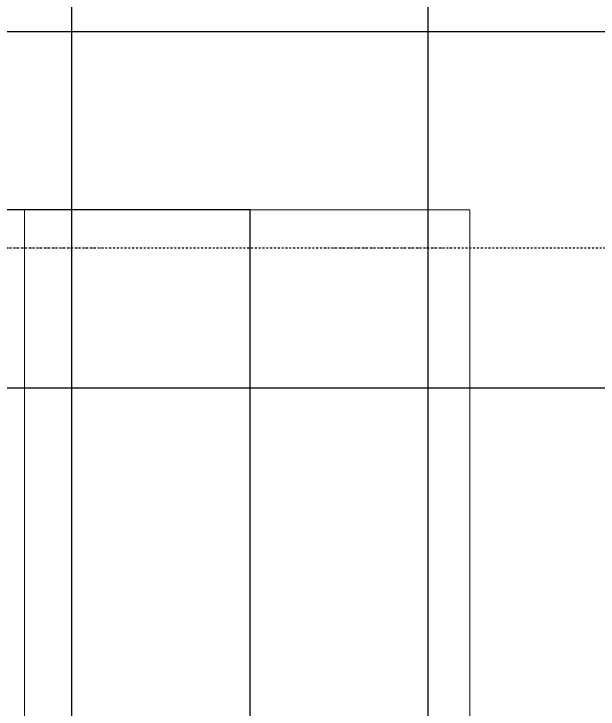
# Model space of a CAD drawing. Extents: x -560814 to 57327, y -29287 to 19916.
# Drawn here: x 35708 to 36692, y -12171 to -11000 of the extents above; entities that cross this region are included whole.
import ezdxf

# ---------------------------------------------------------------- set-up
doc = ezdxf.new("R2010")
doc.units = 0
doc.header["$LTSCALE"] = 0.25
doc.linetypes.add('DASHDOT', pattern=[25.4, 12.7, -6.35, 0, -6.35])
doc.layers.add('01-First Floor$0$FALSE CEILING', color=251, linetype='Continuous')
for name, color, linetype, lineweight in [('01-First Floor$0$LOADING', 253, 'Continuous', 5), ('E-LITE-CLNG-CNDT', 6, 'DASHDOT', 35), ('T-DATA-CLNG-COND', 51, 'DASHDOT', 25)]:
    doc.layers.add(name, color=color, linetype=linetype, lineweight=lineweight)

# ---------------------------------------------------------------- blocks, each defined once
blk = doc.blocks.new('01-First Floor')
at = {"layer": '01-First Floor$0$FALSE CEILING', "linetype": 'Continuous'}
for p, q in [((35806, -12830), (35806, -8830)), ((36406, -12830), (36406, -8830)), ((34976, -11030), (38476, -11030)), ((34976, -11630), (38476, -11630))]:
    blk.add_line(p, q, dxfattribs=at)
at = {"layer": '01-First Floor$0$FALSE CEILING', "elevation": -0.1}
blk.add_lwpolyline([(35356, -12830), (36106, -12830), (36106, -11330), (35356, -11330)], close=True, dxfattribs=at)
at = {"layer": '01-First Floor$0$LOADING', "elevation": -0.1}
blk.add_lwpolyline([(35726, -12830), (36476, -12830), (36476, -11330), (35726, -11330)], close=True, dxfattribs=at)

msp = doc.modelspace()

# ---------------------------------------------------------------- linework, layer by layer
at = {"layer": 'T-DATA-CLNG-COND'}
msp.add_lwpolyline([(33276, -11393.8), (38224.4, -11393.8, -0.414214), (38324.4, -11493.8), (38324.4, -12151.1)], format="xyb", dxfattribs=at)

# ---------------------------------------------------------------- block references
at = {"layer": 'E-LITE-CLNG-CNDT'}
msp.add_blockref('01-First Floor', (0, 0), dxfattribs=at)

doc.saveas('drawing.dxf')
